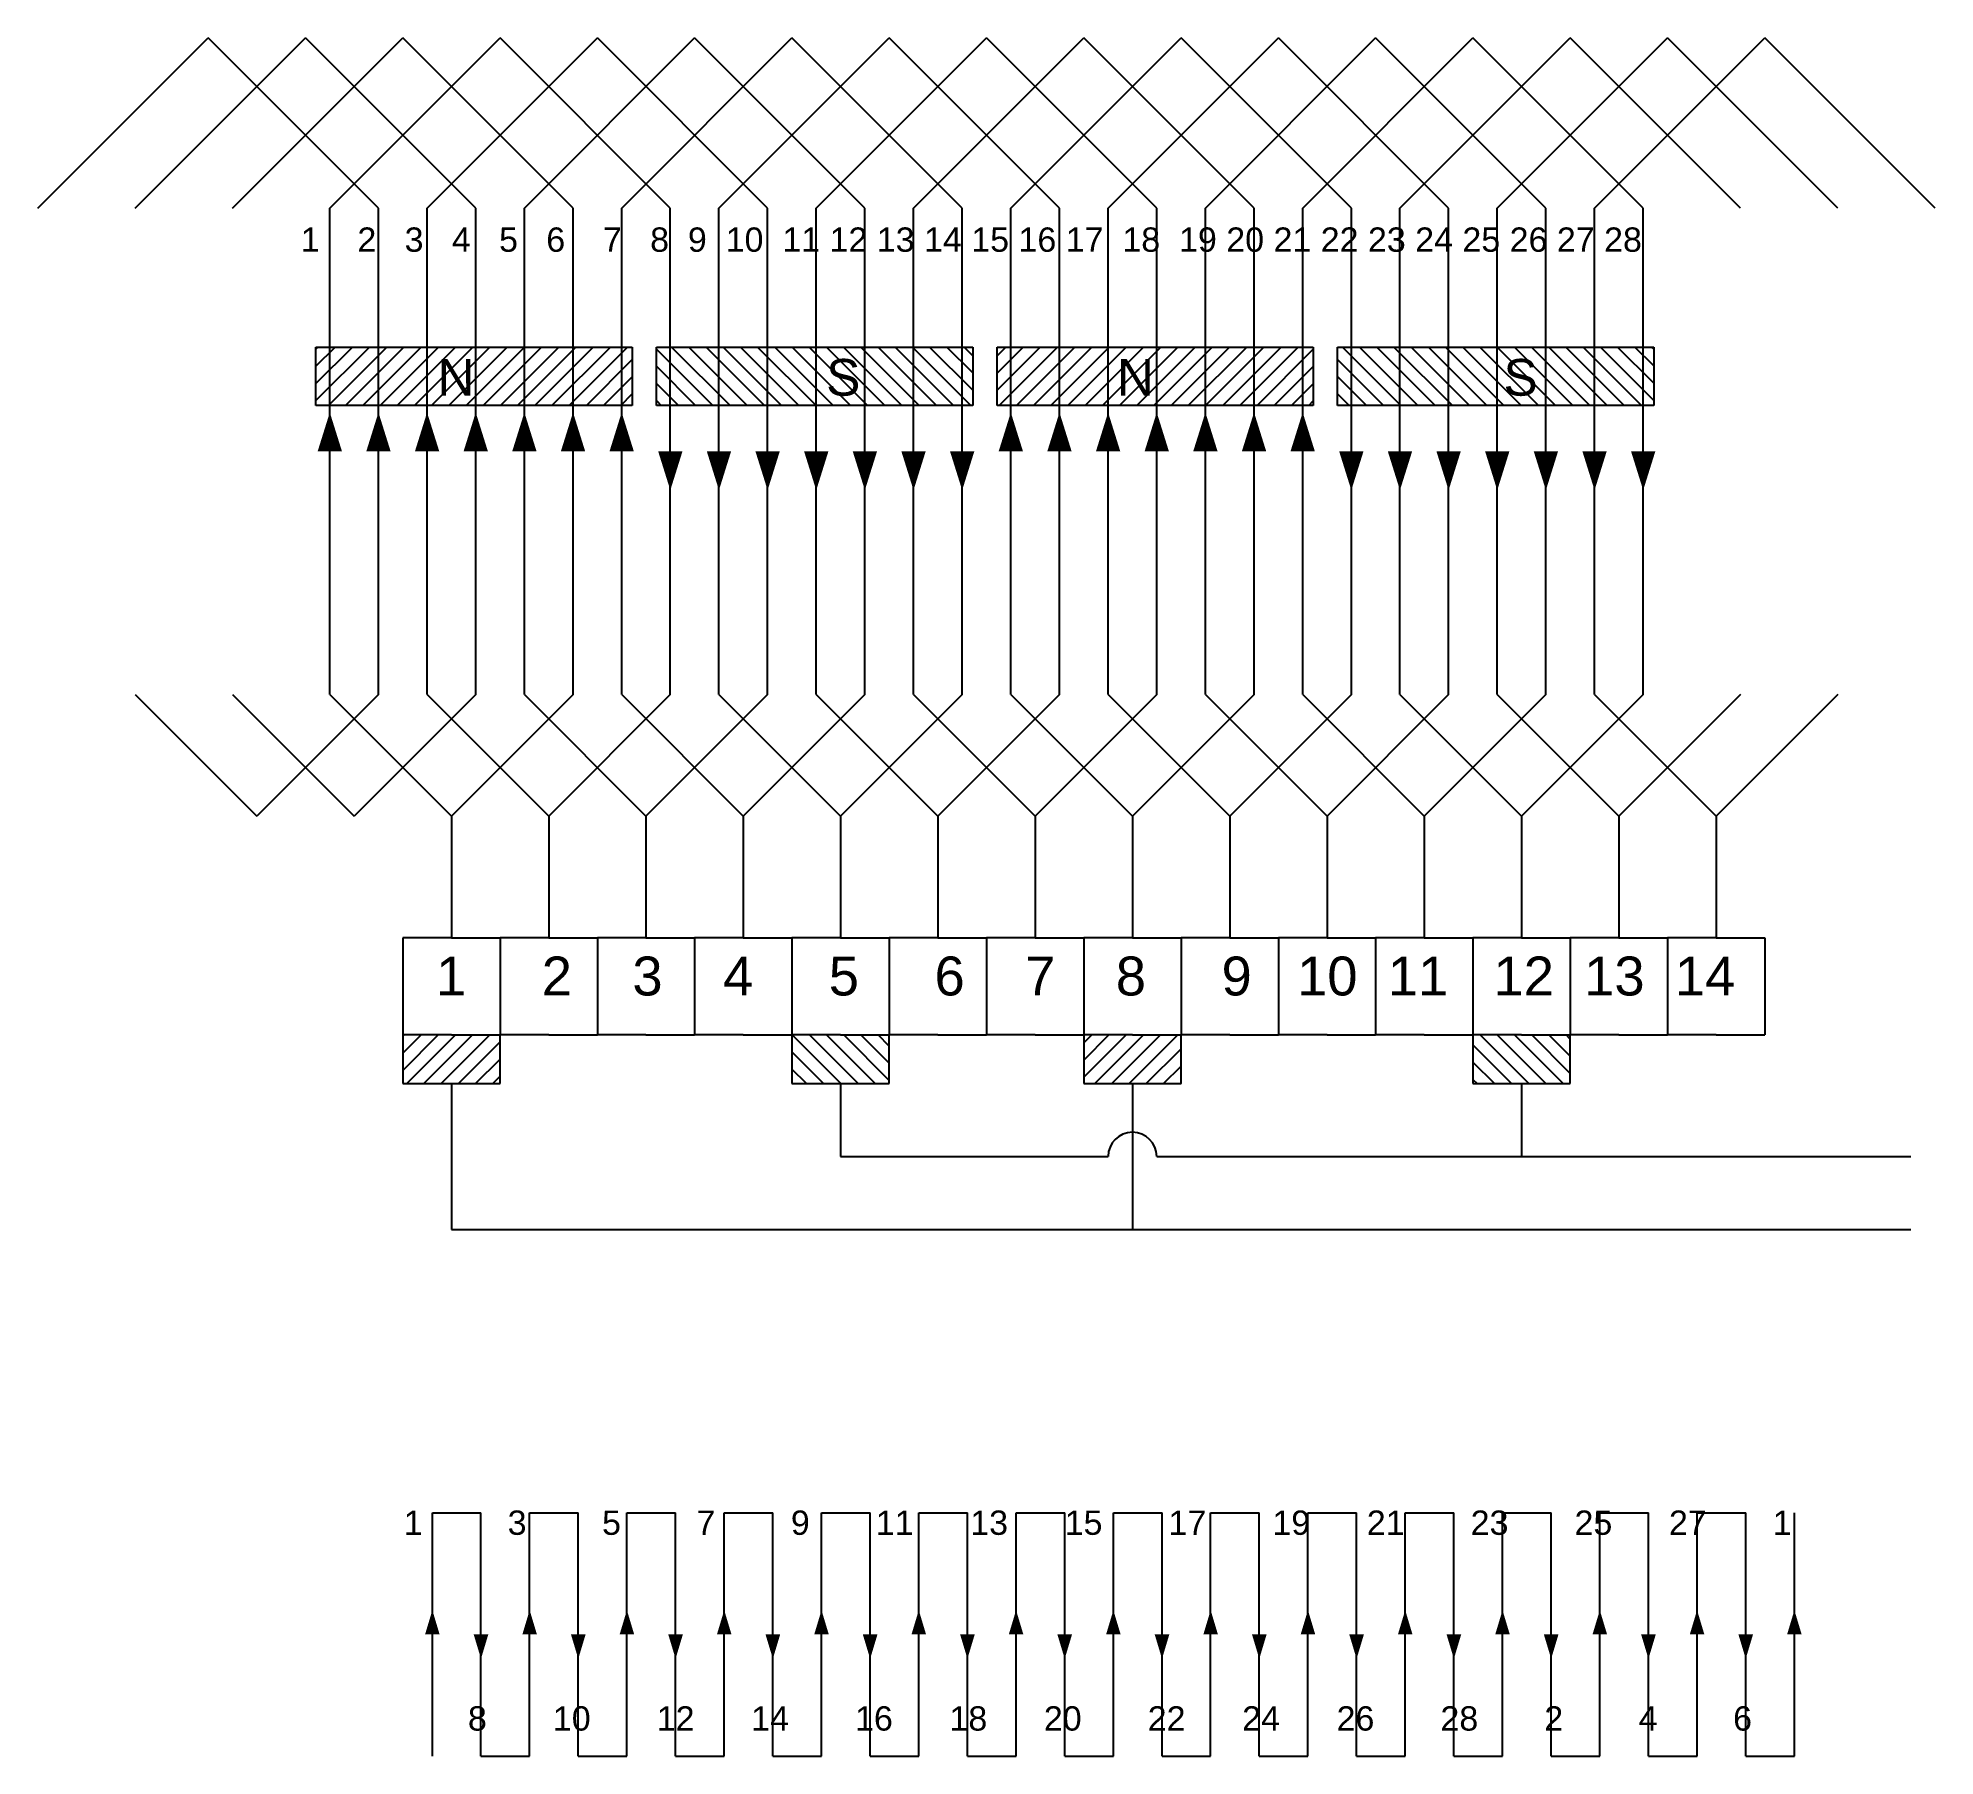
# Model space of a CAD drawing. Header units: millimetres. Extents: x 66 to 456, y -153 to 200.
import ezdxf

# ---------------------------------------------------------------- set-up
doc = ezdxf.new("R2010")
doc.units = ezdxf.units.MM
doc.header["$MEASUREMENT"] = 0
doc.styles.get("Standard").update_dxf_attribs({"font": 'arial_0.ttf'})

msp = doc.modelspace()

# ---------------------------------------------------------------- hatches: boundary and pattern name
h = msp.add_hatch()
h.set_pattern_fill('ANSI31', color=256, scale=20)
h.set_pattern_definition([(45, (-452.217, -650.9606), (-1.767767, 1.767767), [])])
h.paths.add_polyline_path([(135.51, 136.47), (125.51, 136.47), (125.51, 124.47), (135.51, 124.47)])
h.paths.add_polyline_path([(125.51, 136.47), (122.67, 136.47), (122.67, 124.47), (125.51, 124.47)])
h.paths.add_polyline_path([(145.51, 136.47), (135.51, 136.47), (135.51, 124.47), (145.51, 124.47)])
h.paths.add_polyline_path([(155.51, 136.47), (145.51, 136.47), (145.51, 124.47), (155.51, 124.47)])
h.paths.add_polyline_path([(165.51, 136.47), (155.51, 136.47), (155.51, 124.47), (165.51, 124.47)])
h.paths.add_polyline_path([(175.51, 136.47), (165.51, 136.47), (165.51, 124.47), (175.51, 124.47)])
h.paths.add_polyline_path([(185.51, 136.47), (175.51, 136.47), (175.51, 124.47), (185.51, 124.47)])
h.paths.add_polyline_path([(187.67, 136.47), (185.51, 136.47), (185.51, 124.47), (187.67, 124.47)])
h.paths.add_polyline_path([(265.51, 136.47), (262.67, 136.47), (262.67, 124.47), (265.51, 124.47)])
h.paths.add_polyline_path([(275.51, 136.47), (265.51, 136.47), (265.51, 124.47), (275.51, 124.47)])
h.paths.add_polyline_path([(285.51, 136.47), (275.51, 136.47), (275.51, 124.47), (285.51, 124.47)])
h.paths.add_polyline_path([(295.51, 136.47), (285.51, 136.47), (285.51, 124.47), (295.51, 124.47)])
h.paths.add_polyline_path([(305.51, 136.47), (295.51, 136.47), (295.51, 124.47), (305.51, 124.47)])
h.paths.add_polyline_path([(315.51, 136.47), (305.51, 136.47), (305.51, 124.47), (315.51, 124.47)])
h.paths.add_polyline_path([(325.51, 136.47), (315.51, 136.47), (315.51, 124.47), (325.51, 124.47)])
h.paths.add_polyline_path([(327.67, 136.47), (325.51, 136.47), (325.51, 124.47), (327.67, 124.47)])
h.paths.add_polyline_path([(160.51, -4.98), (150.51, -4.98), (140.51, -4.98), (140.51, -14.98), (160.51, -14.98)])
h.paths.add_polyline_path([(300.51, -4.98), (290.51, -4.98), (280.51, -4.98), (280.51, -14.98), (300.51, -14.98)])
h.paths.add_polyline_path([(145.78, 124.58), (157.17, 124.58), (157.17, 135.9), (145.78, 135.9)], flags=9)
h.paths.add_polyline_path([(285.43, 124.58), (296.83, 124.58), (296.83, 135.9), (285.43, 135.9)], flags=9)
h = msp.add_hatch()
h.set_pattern_fill('ANSI31', color=256, scale=20, angle=90)
h.set_pattern_definition([(135, (-452.217, -650.9606), (-1.767767, -1.767767), [])])
h.paths.add_polyline_path([(195.51, 136.47), (192.67, 136.47), (192.67, 124.47), (195.51, 124.47)])
h.paths.add_polyline_path([(205.51, 136.47), (195.51, 136.47), (195.51, 124.47), (205.51, 124.47)])
h.paths.add_polyline_path([(215.51, 136.47), (205.51, 136.47), (205.51, 124.47), (215.51, 124.47)])
h.paths.add_polyline_path([(225.51, 136.47), (215.51, 136.47), (215.51, 124.47), (225.51, 124.47)])
h.paths.add_polyline_path([(235.51, 136.47), (225.51, 136.47), (225.51, 124.47), (235.51, 124.47)])
h.paths.add_polyline_path([(245.51, 136.47), (235.51, 136.47), (235.51, 124.47), (245.51, 124.47)])
h.paths.add_polyline_path([(255.51, 136.47), (245.51, 136.47), (245.51, 124.47), (255.51, 124.47)])
h.paths.add_polyline_path([(257.67, 136.47), (255.51, 136.47), (255.51, 124.47), (257.67, 124.47)])
h.paths.add_polyline_path([(335.51, 136.47), (332.67, 136.47), (332.67, 124.47), (335.51, 124.47)])
h.paths.add_polyline_path([(345.51, 136.47), (335.51, 136.47), (335.51, 124.47), (345.51, 124.47)])
h.paths.add_polyline_path([(355.51, 136.47), (345.51, 136.47), (345.51, 124.47), (355.51, 124.47)])
h.paths.add_polyline_path([(365.51, 136.47), (355.51, 136.47), (355.51, 124.47), (365.51, 124.47)])
h.paths.add_polyline_path([(375.51, 136.47), (365.51, 136.47), (365.51, 124.47), (375.51, 124.47)])
h.paths.add_polyline_path([(385.51, 136.47), (375.51, 136.47), (375.51, 124.47), (385.51, 124.47)])
h.paths.add_polyline_path([(395.51, 136.47), (385.51, 136.47), (385.51, 124.47), (395.51, 124.47)])
h.paths.add_polyline_path([(397.67, 136.47), (395.51, 136.47), (395.51, 124.47), (397.67, 124.47)])
h.paths.add_polyline_path([(380.51, -4.98), (370.51, -4.98), (360.51, -4.98), (360.51, -14.98), (380.51, -14.98)])
h.paths.add_polyline_path([(240.51, -4.98), (230.51, -4.98), (220.51, -4.98), (220.51, -14.98), (240.51, -14.98)])
h.paths.add_polyline_path([(225.6, 124.38), (236.54, 124.38), (236.54, 136.09), (225.6, 136.09)], flags=9)
h.paths.add_polyline_path([(364.84, 124.38), (375.78, 124.38), (375.78, 136.09), (364.84, 136.09)], flags=9)

# ---------------------------------------------------------------- linework, layer by layer
for p, q in [((65.51, 165.02), (100.51, 200.02)), ((85.51, 165.02), (120.51, 200.02)), ((135.51, 165.02), (100.51, 200.02)), ((105.51, 165.02), (140.51, 200.02)), ((155.51, 165.02), (120.51, 200.02)), ((125.51, 165.02), (160.51, 200.02)), ((175.51, 165.02), (140.51, 200.02)), ((145.51, 165.02), (180.51, 200.02)), ((195.51, 165.02), (160.51, 200.02)), ((165.51, 165.02), (200.51, 200.02)), ((215.51, 165.02), (180.51, 200.02)), ((185.51, 165.02), (220.51, 200.02)), ((235.51, 165.02), (200.51, 200.02)), ((205.51, 165.02), (240.51, 200.02)), ((255.51, 165.02), (220.51, 200.02)), ((225.51, 165.02), (260.51, 200.02)), ((275.51, 165.02), (240.51, 200.02)), ((245.51, 165.02), (280.51, 200.02)), ((295.51, 165.02), (260.51, 200.02)), ((265.51, 165.02), (300.51, 200.02)), ((315.51, 165.02), (280.51, 200.02)), ((285.51, 165.02), (320.51, 200.02)), ((335.51, 165.02), (300.51, 200.02)), ((305.51, 165.02), (340.51, 200.02)), ((355.51, 165.02), (320.51, 200.02)), ((325.51, 165.02), (360.51, 200.02)), ((375.51, 165.02), (340.51, 200.02)), ((345.51, 165.02), (380.51, 200.02)), ((395.51, 165.02), (360.51, 200.02)), ((365.51, 165.02), (400.51, 200.02)), ((415.51, 165.02), (380.51, 200.02)), ((385.51, 165.02), (420.51, 200.02)), ((435.51, 165.02), (400.51, 200.02)), ((455.51, 165.02), (420.51, 200.02)), ((125.51, 65.02), (125.51, 165.02)), ((135.51, 65.02), (135.51, 165.02)), ((145.51, 65.02), (145.51, 165.02)), ((155.51, 65.02), (155.51, 165.02)), ((165.51, 65.02), (165.51, 165.02)), ((175.51, 65.02), (175.51, 165.02)), ((185.51, 65.02), (185.51, 165.02)), ((195.51, 65.02), (195.51, 165.02)), ((205.51, 65.02), (205.51, 165.02)), ((215.51, 65.02), (215.51, 165.02)), ((225.51, 65.02), (225.51, 165.02)), ((235.51, 65.02), (235.51, 165.02)), ((245.51, 65.02), (245.51, 165.02)), ((255.51, 65.02), (255.51, 165.02)), ((265.51, 65.02), (265.51, 165.02)), ((275.51, 65.02), (275.51, 165.02)), ((285.51, 65.02), (285.51, 165.02)), ((295.51, 65.02), (295.51, 165.02)), ((305.51, 65.02), (305.51, 165.02)), ((315.51, 65.02), (315.51, 165.02)), ((325.51, 65.02), (325.51, 165.02)), ((335.51, 65.02), (335.51, 165.02)), ((345.51, 65.02), (345.51, 165.02)), ((355.51, 65.02), (355.51, 165.02)), ((365.51, 65.02), (365.51, 165.02)), ((375.51, 65.02), (375.51, 165.02)), ((385.51, 65.02), (385.51, 165.02)), ((395.51, 65.02), (395.51, 165.02)), ((122.67, 136.47), (187.67, 136.47)), ((122.67, 124.47), (122.67, 136.47)), ((187.67, 136.47), (187.67, 124.47)), ((192.67, 136.47), (257.67, 136.47)), ((192.67, 124.47), (192.67, 136.47)), ((257.67, 136.47), (257.67, 124.47)), ((262.67, 136.47), (327.67, 136.47)), ((262.67, 124.47), (262.67, 136.47)), ((327.67, 136.47), (327.67, 124.47)), ((332.67, 136.47), (397.67, 136.47)), ((332.67, 124.47), (332.67, 136.47)), ((397.67, 136.47), (397.67, 124.47)), ((187.67, 124.47), (122.67, 124.47)), ((257.67, 124.47), (192.67, 124.47)), ((327.67, 124.47), (262.67, 124.47)), ((397.67, 124.47), (332.67, 124.47)), ((85.51, 65.02), (110.51, 40.02)), ((105.51, 65.02), (130.51, 40.02)), ((135.51, 65.02), (110.51, 40.02)), ((125.51, 65.02), (150.51, 40.02)), ((155.51, 65.02), (130.51, 40.02)), ((145.51, 65.02), (170.51, 40.02)), ((175.51, 65.02), (150.51, 40.02)), ((165.51, 65.02), (190.51, 40.02)), ((195.51, 65.02), (170.51, 40.02)), ((185.51, 65.02), (210.51, 40.02)), ((215.51, 65.02), (190.51, 40.02)), ((205.51, 65.02), (230.51, 40.02)), ((235.51, 65.02), (210.51, 40.02)), ((225.51, 65.02), (250.51, 40.02)), ((255.51, 65.02), (230.51, 40.02)), ((245.51, 65.02), (270.51, 40.02)), ((275.51, 65.02), (250.51, 40.02)), ((265.51, 65.02), (290.51, 40.02)), ((295.51, 65.02), (270.51, 40.02)), ((285.51, 65.02), (310.51, 40.02)), ((315.51, 65.02), (290.51, 40.02)), ((305.51, 65.02), (330.51, 40.02)), ((335.51, 65.02), (310.51, 40.02)), ((325.51, 65.02), (350.51, 40.02)), ((355.51, 65.02), (330.51, 40.02)), ((345.51, 65.02), (370.51, 40.02)), ((375.51, 65.02), (350.51, 40.02)), ((365.51, 65.02), (390.51, 40.02)), ((395.51, 65.02), (370.51, 40.02)), ((385.51, 65.02), (410.51, 40.02)), ((415.51, 65.02), (390.51, 40.02)), ((435.51, 65.02), (410.51, 40.02)), ((150.51, 40.02), (150.51, 15.02)), ((170.51, 40.02), (170.51, 15.02)), ((190.51, 40.02), (190.51, 15.02)), ((210.51, 40.02), (210.51, 15.02)), ((230.51, 40.02), (230.51, 15.02)), ((250.51, 40.02), (250.51, 15.02)), ((270.51, 40.02), (270.51, 15.02)), ((290.51, 40.02), (290.51, 15.02)), ((310.51, 40.02), (310.51, 15.02)), ((330.51, 40.02), (330.51, 15.02)), ((350.51, 40.02), (350.51, 15.02)), ((370.51, 40.02), (370.51, 15.02)), ((390.51, 40.02), (390.51, 15.02)), ((410.51, 40.02), (410.51, 15.02)), ((150.51, 15.02), (140.51, 15.02)), ((140.51, 15.02), (140.51, -4.98)), ((150.51, 15.02), (160.51, 15.02)), ((170.51, 15.02), (160.51, 15.02)), ((160.51, 15.02), (160.51, -4.98)), ((170.51, 15.02), (180.51, 15.02)), ((190.51, 15.02), (180.51, 15.02)), ((180.51, 15.02), (180.51, -4.98)), ((190.51, 15.02), (200.51, 15.02)), ((210.51, 15.02), (200.51, 15.02)), ((200.51, 15.02), (200.51, -4.98)), ((210.51, 15.02), (220.51, 15.02)), ((230.51, 15.02), (220.51, 15.02)), ((220.51, 15.02), (220.51, -4.98)), ((230.51, 15.02), (240.51, 15.02)), ((250.51, 15.02), (240.51, 15.02)), ((240.51, 15.02), (240.51, -4.98)), ((250.51, 15.02), (260.51, 15.02)), ((270.51, 15.02), (260.51, 15.02)), ((260.51, 15.02), (260.51, -4.98)), ((270.51, 15.02), (280.51, 15.02)), ((290.51, 15.02), (280.51, 15.02)), ((280.51, 15.02), (280.51, -4.98)), ((290.51, 15.02), (300.51, 15.02)), ((310.51, 15.02), (300.51, 15.02)), ((300.51, 15.02), (300.51, -4.98)), ((310.51, 15.02), (320.51, 15.02)), ((330.51, 15.02), (320.51, 15.02)), ((320.51, 15.02), (320.51, -4.98)), ((330.51, 15.02), (340.51, 15.02)), ((350.51, 15.02), (340.51, 15.02)), ((340.51, 15.02), (340.51, -4.98)), ((350.51, 15.02), (360.51, 15.02)), ((370.51, 15.02), (360.51, 15.02)), ((360.51, 15.02), (360.51, -4.98)), ((370.51, 15.02), (380.51, 15.02)), ((390.51, 15.02), (380.51, 15.02)), ((380.51, 15.02), (380.51, -4.98)), ((390.51, 15.02), (400.51, 15.02)), ((410.51, 15.02), (400.51, 15.02)), ((400.51, 15.02), (400.51, -4.98)), ((410.51, 15.02), (420.51, 15.02)), ((420.51, 15.02), (420.51, -4.98)), ((150.51, -4.98), (140.51, -4.98)), ((140.51, -4.98), (140.51, -14.98)), ((150.51, -4.98), (160.51, -4.98)), ((170.51, -4.98), (160.51, -4.98)), ((160.51, -14.98), (160.51, -4.98)), ((170.51, -4.98), (180.51, -4.98)), ((190.51, -4.98), (180.51, -4.98)), ((190.51, -4.98), (200.51, -4.98)), ((210.51, -4.98), (200.51, -4.98)), ((210.51, -4.98), (220.51, -4.98)), ((230.51, -4.98), (220.51, -4.98)), ((230.51, -4.98), (220.51, -4.98)), ((220.51, -4.98), (220.51, -14.98)), ((230.51, -4.98), (240.51, -4.98)), ((230.51, -4.98), (240.51, -4.98)), ((250.51, -4.98), (240.51, -4.98)), ((240.51, -14.98), (240.51, -4.98)), ((250.51, -4.98), (260.51, -4.98)), ((270.51, -4.98), (260.51, -4.98)), ((270.51, -4.98), (280.51, -4.98)), ((290.51, -4.98), (280.51, -4.98)), ((290.51, -4.98), (280.51, -4.98)), ((280.51, -4.98), (280.51, -14.98)), ((290.51, -4.98), (300.51, -4.98)), ((290.51, -4.98), (300.51, -4.98)), ((310.51, -4.98), (300.51, -4.98)), ((300.51, -14.98), (300.51, -4.98)), ((310.51, -4.98), (320.51, -4.98)), ((330.51, -4.98), (320.51, -4.98)), ((330.51, -4.98), (340.51, -4.98)), ((350.51, -4.98), (340.51, -4.98)), ((350.51, -4.98), (360.51, -4.98)), ((370.51, -4.98), (360.51, -4.98)), ((370.51, -4.98), (360.51, -4.98)), ((360.51, -4.98), (360.51, -14.98)), ((370.51, -4.98), (380.51, -4.98)), ((370.51, -4.98), (380.51, -4.98)), ((390.51, -4.98), (380.51, -4.98)), ((380.51, -14.98), (380.51, -4.98)), ((390.51, -4.98), (400.51, -4.98)), ((410.51, -4.98), (400.51, -4.98)), ((410.51, -4.98), (420.51, -4.98)), ((140.51, -14.98), (160.51, -14.98)), ((150.51, -14.98), (150.51, -44.98)), ((220.51, -14.98), (240.51, -14.98)), ((230.51, -14.98), (230.51, -29.98)), ((280.51, -14.98), (300.51, -14.98)), ((290.51, -14.98), (290.51, -44.98)), ((360.51, -14.98), (380.51, -14.98)), ((370.51, -14.98), (370.51, -29.98)), ((230.51, -29.98), (285.51, -29.98)), ((295.51, -29.98), (450.51, -29.98)), ((150.51, -44.98), (450.51, -44.98)), ((146.59, -153.25), (146.59, -103.25)), ((146.59, -103.25), (156.59, -103.25)), ((156.59, -153.25), (156.59, -103.25)), ((156.59, -103.25), (156.59, -103.25)), ((166.59, -153.25), (166.59, -103.25)), ((166.59, -103.25), (176.59, -103.25)), ((176.59, -153.25), (176.59, -103.25)), ((186.59, -153.25), (186.59, -103.25)), ((186.59, -103.25), (196.59, -103.25)), ((196.59, -153.25), (196.59, -103.25)), ((206.59, -153.25), (206.59, -103.25)), ((206.59, -103.25), (216.59, -103.25)), ((216.59, -153.25), (216.59, -103.25)), ((226.59, -153.25), (226.59, -103.25)), ((226.59, -103.25), (236.59, -103.25)), ((236.59, -153.25), (236.59, -103.25)), ((246.59, -153.25), (246.59, -103.25)), ((246.59, -103.25), (256.59, -103.25)), ((256.59, -153.25), (256.59, -103.25)), ((266.59, -153.25), (266.59, -103.25)), ((266.59, -103.25), (276.59, -103.25)), ((276.59, -153.25), (276.59, -103.25)), ((286.59, -153.25), (286.59, -103.25)), ((286.59, -103.25), (296.59, -103.25)), ((296.59, -153.25), (296.59, -103.25)), ((306.59, -153.25), (306.59, -103.25)), ((306.59, -103.25), (316.59, -103.25)), ((316.59, -153.25), (316.59, -103.25)), ((326.59, -153.25), (326.59, -103.25)), ((326.59, -103.25), (336.59, -103.25)), ((336.59, -153.25), (336.59, -103.25)), ((346.59, -153.25), (346.59, -103.25)), ((346.59, -103.25), (356.59, -103.25)), ((356.59, -153.25), (356.59, -103.25)), ((366.59, -153.25), (366.59, -103.25)), ((366.59, -103.25), (376.59, -103.25)), ((376.59, -153.25), (376.59, -103.25)), ((386.59, -153.25), (386.59, -103.25)), ((386.59, -103.25), (396.59, -103.25)), ((396.59, -153.25), (396.59, -103.25)), ((406.59, -153.25), (406.59, -103.25)), ((406.59, -103.25), (416.59, -103.25)), ((416.59, -153.25), (416.59, -103.25)), ((426.59, -153.25), (426.59, -103.25)), ((156.59, -153.25), (166.59, -153.25)), ((176.59, -153.25), (186.59, -153.25)), ((196.59, -153.25), (206.59, -153.25)), ((216.59, -153.25), (226.59, -153.25)), ((236.59, -153.25), (246.59, -153.25)), ((256.59, -153.25), (266.59, -153.25)), ((276.59, -153.25), (286.59, -153.25)), ((296.59, -153.25), (306.59, -153.25)), ((316.59, -153.25), (326.59, -153.25)), ((336.59, -153.25), (346.59, -153.25)), ((356.59, -153.25), (366.59, -153.25)), ((376.59, -153.25), (386.59, -153.25)), ((396.59, -153.25), (406.59, -153.25)), ((416.59, -153.25), (426.59, -153.25))]:
    msp.add_line(p, q)
for points in [[(125.51, 115.02, 5, 0, 0), (125.51, 123.02, 0, 0, 0)], [(135.51, 115.02, 5, 0, 0), (135.51, 123.02, 0, 0, 0)], [(145.51, 115.02, 5, 0, 0), (145.51, 123.02, 0, 0, 0)], [(155.51, 115.02, 5, 0, 0), (155.51, 123.02, 0, 0, 0)], [(165.51, 115.02, 5, 0, 0), (165.51, 123.02, 0, 0, 0)], [(175.51, 115.02, 5, 0, 0), (175.51, 123.02, 0, 0, 0)], [(185.51, 115.02, 5, 0, 0), (185.51, 123.02, 0, 0, 0)], [(265.51, 115.02, 5, 0, 0), (265.51, 123.02, 0, 0, 0)], [(275.51, 115.02, 5, 0, 0), (275.51, 123.02, 0, 0, 0)], [(285.51, 115.02, 5, 0, 0), (285.51, 123.02, 0, 0, 0)], [(295.51, 115.02, 5, 0, 0), (295.51, 123.02, 0, 0, 0)], [(305.51, 115.02, 5, 0, 0), (305.51, 123.02, 0, 0, 0)], [(315.51, 115.02, 5, 0, 0), (315.51, 123.02, 0, 0, 0)], [(325.51, 115.02, 5, 0, 0), (325.51, 123.02, 0, 0, 0)], [(195.51, 115.02, 5, 0, 0), (195.51, 107.02, 0, 0, 0)], [(205.51, 115.02, 5, 0, 0), (205.51, 107.02, 0, 0, 0)], [(215.51, 115.02, 5, 0, 0), (215.51, 107.02, 0, 0, 0)], [(225.51, 115.02, 5, 0, 0), (225.51, 107.02, 0, 0, 0)], [(235.51, 115.02, 5, 0, 0), (235.51, 107.02, 0, 0, 0)], [(245.51, 115.02, 5, 0, 0), (245.51, 107.02, 0, 0, 0)], [(255.51, 115.02, 5, 0, 0), (255.51, 107.02, 0, 0, 0)], [(335.51, 115.02, 5, 0, 0), (335.51, 107.02, 0, 0, 0)], [(345.51, 115.02, 5, 0, 0), (345.51, 107.02, 0, 0, 0)], [(355.51, 115.02, 5, 0, 0), (355.51, 107.02, 0, 0, 0)], [(365.51, 115.02, 5, 0, 0), (365.51, 107.02, 0, 0, 0)], [(375.51, 115.02, 5, 0, 0), (375.51, 107.02, 0, 0, 0)], [(385.51, 115.02, 5, 0, 0), (385.51, 107.02, 0, 0, 0)], [(395.51, 115.02, 5, 0, 0), (395.51, 107.02, 0, 0, 0)], [(146.59, -128.25, 3, 0, 0), (146.59, -123.25, 0, 0, 0)], [(166.59, -128.25, 3, 0, 0), (166.59, -123.25, 0, 0, 0)], [(186.59, -128.25, 3, 0, 0), (186.59, -123.25, 0, 0, 0)], [(206.59, -128.25, 3, 0, 0), (206.59, -123.25, 0, 0, 0)], [(226.59, -128.25, 3, 0, 0), (226.59, -123.25, 0, 0, 0)], [(246.59, -128.25, 3, 0, 0), (246.59, -123.25, 0, 0, 0)], [(266.59, -128.25, 3, 0, 0), (266.59, -123.25, 0, 0, 0)], [(286.59, -128.25, 3, 0, 0), (286.59, -123.25, 0, 0, 0)], [(306.59, -128.25, 3, 0, 0), (306.59, -123.25, 0, 0, 0)], [(326.59, -128.25, 3, 0, 0), (326.59, -123.25, 0, 0, 0)], [(346.59, -128.25, 3, 0, 0), (346.59, -123.25, 0, 0, 0)], [(366.59, -128.25, 3, 0, 0), (366.59, -123.25, 0, 0, 0)], [(386.59, -128.25, 3, 0, 0), (386.59, -123.25, 0, 0, 0)], [(406.59, -128.25, 3, 0, 0), (406.59, -123.25, 0, 0, 0)], [(426.59, -128.25, 3, 0, 0), (426.59, -123.25, 0, 0, 0)], [(156.59, -128.25, 3, 0, 0), (156.59, -133.25, 0, 0, 0)], [(176.59, -128.25, 3, 0, 0), (176.59, -133.25, 0, 0, 0)], [(196.59, -128.25, 3, 0, 0), (196.59, -133.25, 0, 0, 0)], [(216.59, -128.25, 3, 0, 0), (216.59, -133.25, 0, 0, 0)], [(236.59, -128.25, 3, 0, 0), (236.59, -133.25, 0, 0, 0)], [(256.59, -128.25, 3, 0, 0), (256.59, -133.25, 0, 0, 0)], [(276.59, -128.25, 3, 0, 0), (276.59, -133.25, 0, 0, 0)], [(296.59, -128.25, 3, 0, 0), (296.59, -133.25, 0, 0, 0)], [(316.59, -128.25, 3, 0, 0), (316.59, -133.25, 0, 0, 0)], [(336.59, -128.25, 3, 0, 0), (336.59, -133.25, 0, 0, 0)], [(356.59, -128.25, 3, 0, 0), (356.59, -133.25, 0, 0, 0)], [(376.59, -128.25, 3, 0, 0), (376.59, -133.25, 0, 0, 0)], [(396.59, -128.25, 3, 0, 0), (396.59, -133.25, 0, 0, 0)], [(416.59, -128.25, 3, 0, 0), (416.59, -133.25, 0, 0, 0)]]:
    msp.add_lwpolyline(points, format="xyseb")
msp.add_arc((290.51, -29.98), 5, 0, 180)

# ---------------------------------------------------------------- texts
for s, p in [('N', (147.67, 126.46)), ('S', (227.55, 126.46)), ('N', (287.32, 126.46)), ('S', (366.79, 126.46))]:
    msp.add_text(s, height=7.55).set_placement(p)
at = {"attachment_point": 1}
for s, width, gutter_width, insert, char_height in [('  1    2   3   4   5   6    7   8  9  10  11 12 13 14 15 16 17  18  19 20 21 22 23 24 25 26 27 28', 287.6861, 1, (115.66, 161.05), 5), ('  1     2    3    4     5     6    7    8     9   10  11   12  13  14', 280, 1, (141.13, 11.14), 8), ('  1         3        5        7        9       11      13      15       17       19      21       23       25      27       1', 299.5089, 37.75, (136.84, -102.76), 5), ('   8       10       12      14       16      18      20       22      24      26       28       2        4        6  ', 299.5089, 37.75, (148.08, -143.01), 5)]:
    msp.add_mtext_dynamic_manual_height_columns(s, width=width, gutter_width=gutter_width, heights=[0], dxfattribs=dict(at, insert=insert, char_height=char_height))

doc.saveas('drawing.dxf')
